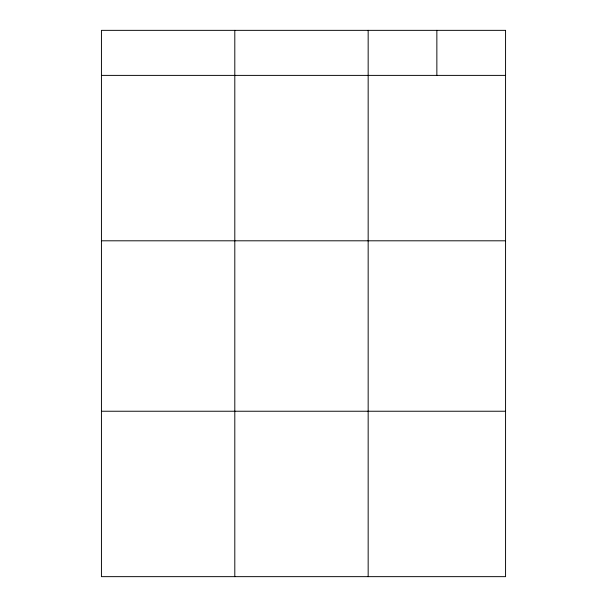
<?xml version="1.0" encoding="UTF-8"?>
<svg xmlns="http://www.w3.org/2000/svg" width="607" height="607" viewBox="0 0 607 607"><rect width="100%" height="100%" fill="white"/><g stroke="black" fill="none" stroke-linecap="round" stroke-linejoin="round"><path stroke-width="0.91" d="M101.437 75.389L505.563 75.389M101.437 240.804L505.563 240.804M101.437 411.235L505.563 411.235M436.858 30.35L436.858 75.389M368.161 30.35L368.161 576.65M234.803 30.35L234.803 576.65M505.563 30.35L101.437 30.35L101.437 576.65L505.563 576.65L505.563 30.35"/></g></svg>
